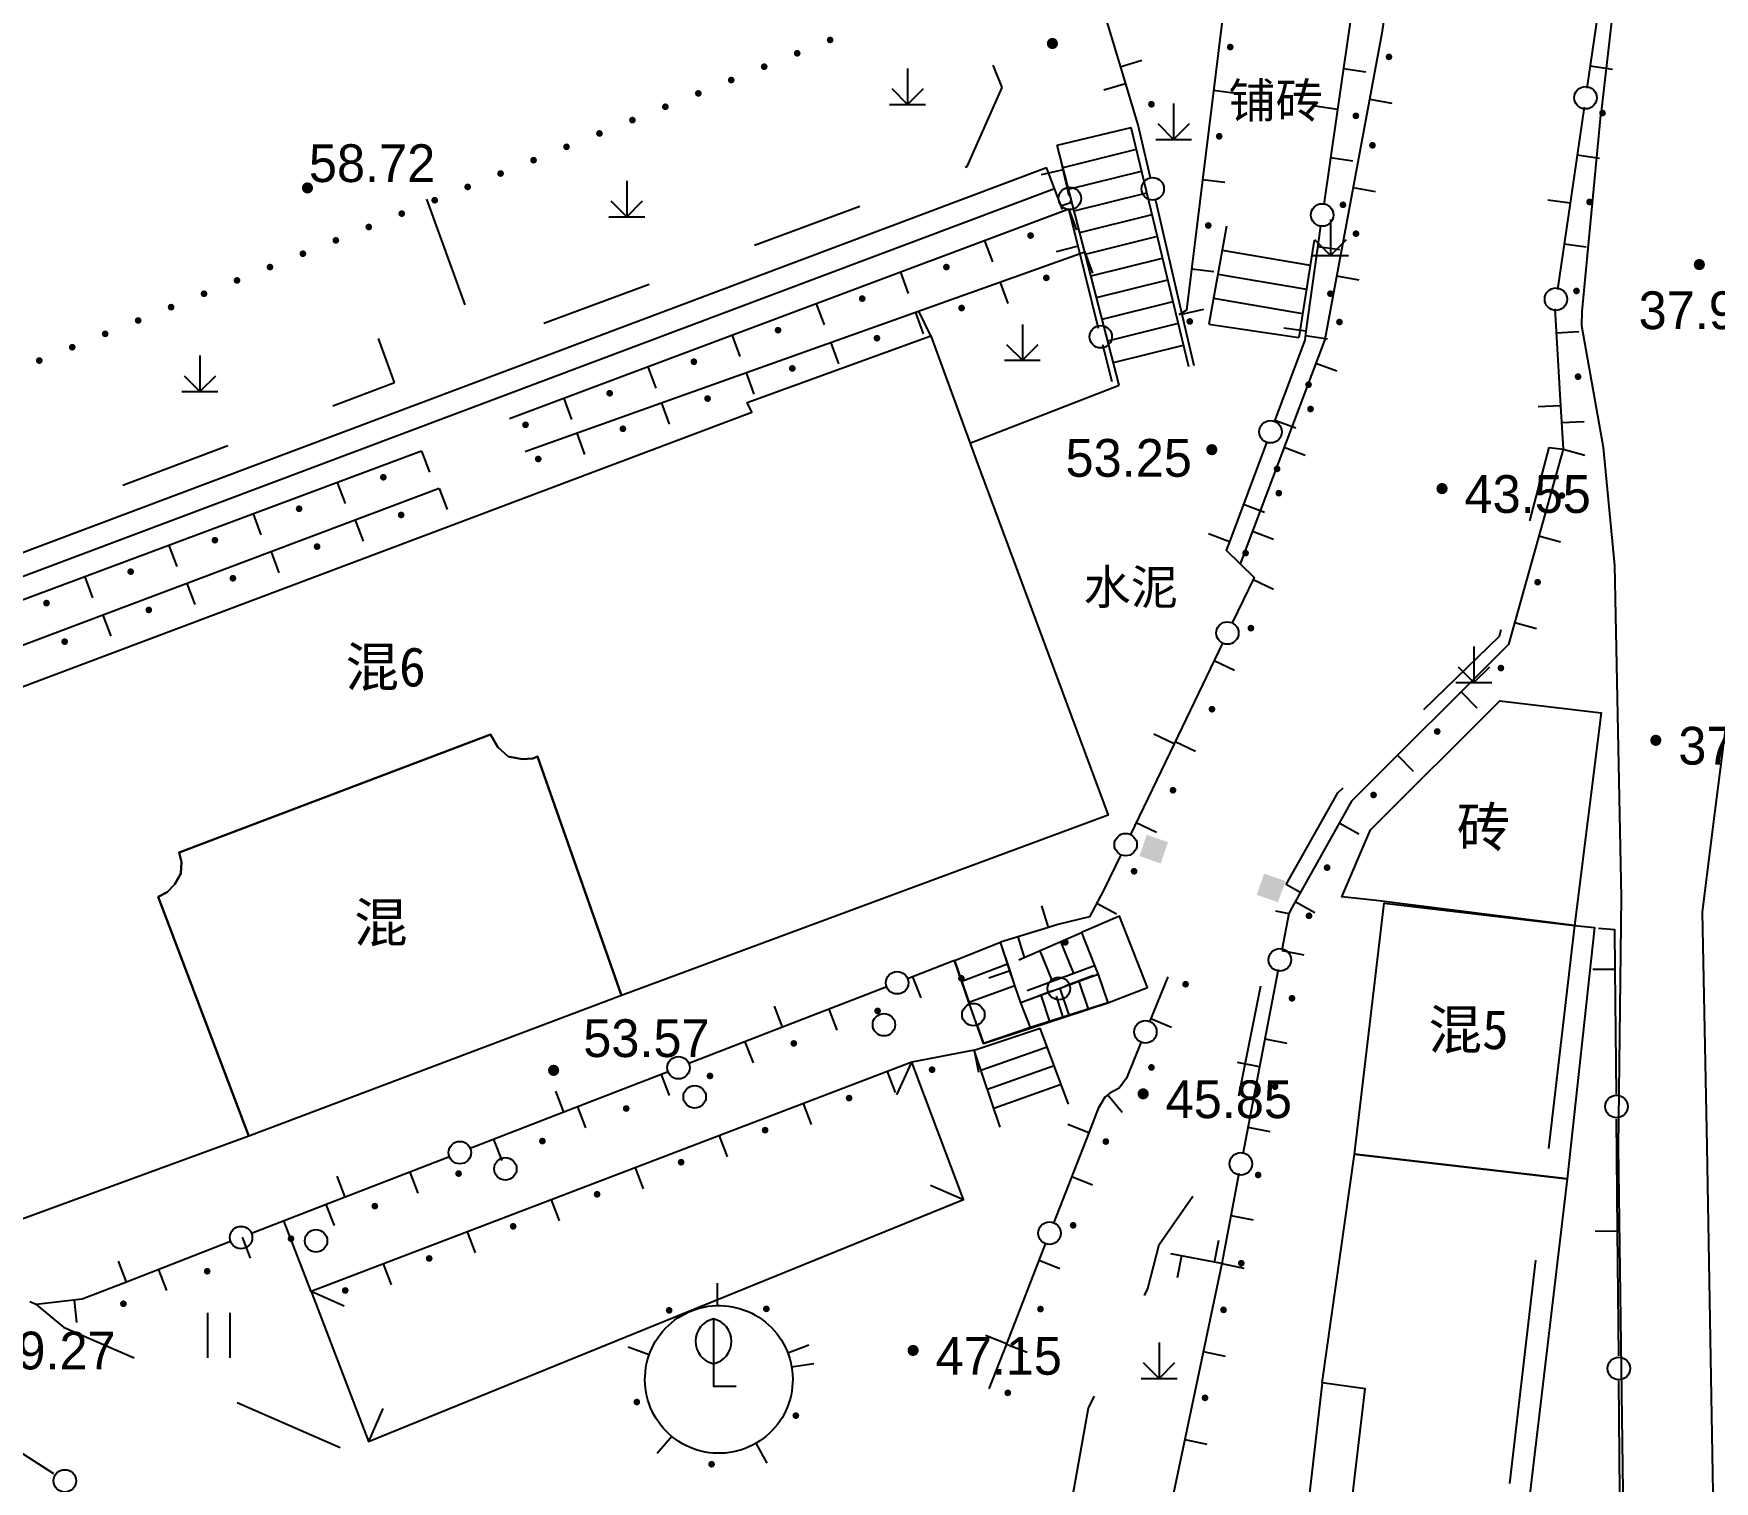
# Model space of a CAD drawing. Header units: metres. Extents: x 36500 to 80772748, y -35000 to 5806266.
# Drawn here: x 40382584.2 to 40382659, y 2902237.5 to 2902301.9 of the extents above; entities that cross this region are included whole.
import ezdxf
from ezdxf.enums import TextEntityAlignment as Align

# ---------------------------------------------------------------- set-up
doc = ezdxf.new("R2010")
doc.units = ezdxf.units.M
doc.header["$LTSCALE"] = 10
for name, pattern in [('2', [0]), ('229', [1.5, 1, -0.5]), ('399400', [0]), ('563', [1, 0.5, -0.5])]:
    doc.linetypes.add(name, pattern=pattern)
doc.layers.add('dx', color=252, linetype='Continuous')
doc.styles.add('DMZD', font='')
doc.styles.add('JMXD', font='')
doc.styles.add('JTXD', font='')
doc.styles.get('DMZD').set_extended_font_data('方正中等线简体')
doc.styles.get('JMXD').set_extended_font_data('SimSun')
doc.styles.get('JTXD').set_extended_font_data('SimSun')
doc.linetypes.add('120', pattern='A,0,[149,SSAAA.SHX,S=0.1,R=0,X=0,Y=0],-0.8', length=0.8)

# ---------------------------------------------------------------- blocks, each defined once
blk = doc.blocks.new('9372010')
at = {"color": 0, "linetype": 'Continuous', "flags": 128}
blk.add_lwpolyline([(0, 3), (0, 0), (1, 0)], dxfattribs=at)
at = {"color": 0, "linetype": 'Continuous'}
for centre, start, end in [((0.225, 2), 102.68038, 257.31962), ((-0.225, 2), 282.68038, 437.31962)]:
    blk.add_arc(centre, 1.025, start, end, dxfattribs=at)
blk = doc.blocks.new('954200')
at = {"color": 0, "linetype": 'Continuous', "lineweight": -3, "flags": 128}
for points in [[(0, 1.6), (0, 0), (0.707, 0.707)], [(-0.8, 0), (0.8, 0)], [(-0.707, 0.707), (0, 0)]]:
    blk.add_lwpolyline(points, dxfattribs=at)
blk = doc.blocks.new('941100')
at = {"color": 0, "linetype": 'Continuous', "lineweight": -3, "flags": 128}
for points in [[(-0.5, 2), (-0.5, 0)], [(0.5, 2), (0.5, 0)]]:
    blk.add_lwpolyline(points, dxfattribs=at)
blk = doc.blocks.new('6452110')
at = {"linetype": '2'}
h = blk.add_hatch(color=0, dxfattribs=at)
edge = h.paths.add_edge_path(flags=0)
edge.add_arc((0, 0.85), 0.15, 0, 360)
blk = doc.blocks.new('6452120')
at = {"color": 0, "linetype": 'Continuous', "flags": 128}
blk.add_lwpolyline([(0, 0), (0, 1)], dxfattribs=at)
blk = doc.blocks.new('2362010')
at = {"linetype": '2'}
blk.add_hatch(color=0, dxfattribs=at).paths.add_polyline_path([(0, 0.5), (0, -0.5), (-1, -0.5), (-1, 0.5)])
blk = doc.blocks.new('3450010')
at = {"color": 0, "linetype": 'Continuous', "flags": 128}
blk.add_lwpolyline([(0, 0), (0, 2)], dxfattribs=at)
blk = doc.blocks.new('gc200')
at = {"linetype": '2'}
h = blk.add_hatch(color=0, dxfattribs=at)
edge = h.paths.add_edge_path(flags=0)
edge.add_arc((0, 0), 0.25, 0, 360)

msp = doc.modelspace()

# ---------------------------------------------------------------- hatches: boundary and pattern name
at = {"layer": 'dx', "linetype": '399400'}
h = msp.add_hatch(color=252, dxfattribs=at)
edge = h.paths.add_edge_path(flags=0)
edge.add_arc((40382619.653, 2902301.615), 0.15, 0, 360)
at = {"layer": 'dx', "linetype": '2'}
h = msp.add_hatch(color=252, dxfattribs=at)
edge = h.paths.add_edge_path(flags=0)
edge.add_arc((40382637.457, 2902301.3), 0.15, 0, 360)
at = {"layer": 'dx', "linetype": '399400'}
h = msp.add_hatch(color=252, dxfattribs=at)
edge = h.paths.add_edge_path(flags=0)
edge.add_arc((40382618.187, 2902301.021), 0.15, 0, 360)
at = {"layer": 'dx', "linetype": '2'}
h = msp.add_hatch(color=252, dxfattribs=at)
edge = h.paths.add_edge_path(flags=0)
edge.add_arc((40382644.519, 2902300.861), 0.15, 0, 360)
at = {"layer": 'dx', "linetype": '399400'}
h = msp.add_hatch(color=252, dxfattribs=at)
edge = h.paths.add_edge_path(flags=0)
edge.add_arc((40382615.254, 2902299.832), 0.15, 0, 360)
h = msp.add_hatch(color=252, dxfattribs=at)
edge = h.paths.add_edge_path(flags=0)
edge.add_arc((40382616.72, 2902300.426), 0.15, 0, 360)
h = msp.add_hatch(color=252, dxfattribs=at)
edge = h.paths.add_edge_path(flags=0)
edge.add_arc((40382613.788, 2902299.238), 0.15, 0, 360)
h = msp.add_hatch(color=252, dxfattribs=at)
edge = h.paths.add_edge_path(flags=0)
edge.add_arc((40382612.322, 2902298.643), 0.15, 0, 360)
h = msp.add_hatch(color=252, dxfattribs=at)
edge = h.paths.add_edge_path(flags=0)
edge.add_arc((40382610.855, 2902298.049), 0.15, 0, 360)
h = msp.add_hatch(color=252, dxfattribs=at)
edge = h.paths.add_edge_path(flags=0)
edge.add_arc((40382607.923, 2902296.86), 0.15, 0, 360)
h = msp.add_hatch(color=252, dxfattribs=at)
edge = h.paths.add_edge_path(flags=0)
edge.add_arc((40382609.389, 2902297.455), 0.15, 0, 360)
at = {"layer": 'dx', "linetype": '2'}
h = msp.add_hatch(color=252, dxfattribs=at)
edge = h.paths.add_edge_path(flags=0)
edge.add_arc((40382636.966, 2902297.33), 0.15, 0, 360)
h = msp.add_hatch(color=252, dxfattribs=at)
edge = h.paths.add_edge_path(flags=0)
edge.add_arc((40382643.785, 2902296.929), 0.15, 0, 360)
at = {"layer": 'dx', "linetype": '399400'}
h = msp.add_hatch(color=252, dxfattribs=at)
edge = h.paths.add_edge_path(flags=0)
edge.add_arc((40382606.457, 2902296.266), 0.15, 0, 360)
h = msp.add_hatch(color=252, dxfattribs=at)
edge = h.paths.add_edge_path(flags=0)
edge.add_arc((40382604.99, 2902295.672), 0.15, 0, 360)
h = msp.add_hatch(color=252, dxfattribs=at)
edge = h.paths.add_edge_path(flags=0)
edge.add_arc((40382603.524, 2902295.077), 0.15, 0, 360)
h = msp.add_hatch(color=252, dxfattribs=at)
edge = h.paths.add_edge_path(flags=0)
edge.add_arc((40382600.592, 2902293.889), 0.15, 0, 360)
h = msp.add_hatch(color=252, dxfattribs=at)
edge = h.paths.add_edge_path(flags=0)
edge.add_arc((40382602.058, 2902294.483), 0.15, 0, 360)
h = msp.add_hatch(color=252, dxfattribs=at)
edge = h.paths.add_edge_path(flags=0)
edge.add_arc((40382599.125, 2902293.294), 0.15, 0, 360)
at = {"layer": 'dx', "linetype": '2'}
h = msp.add_hatch(color=252, dxfattribs=at)
edge = h.paths.add_edge_path(flags=0)
edge.add_arc((40382636.479, 2902293.36), 0.15, 0, 360)
at = {"layer": 'dx', "linetype": '399400'}
h = msp.add_hatch(color=252, dxfattribs=at)
edge = h.paths.add_edge_path(flags=0)
edge.add_arc((40382597.659, 2902292.7), 0.15, 0, 360)
at = {"layer": 'dx', "linetype": '2'}
h = msp.add_hatch(color=252, dxfattribs=at)
edge = h.paths.add_edge_path(flags=0)
edge.add_arc((40382628.573, 2902292.914), 0.15, 0, 360)
h = msp.add_hatch(color=252, dxfattribs=at)
edge = h.paths.add_edge_path(flags=0)
edge.add_arc((40382643.051, 2902292.997), 0.15, 0, 360)
at = {"layer": 'dx', "linetype": '399400'}
h = msp.add_hatch(color=252, dxfattribs=at)
edge = h.paths.add_edge_path(flags=0)
edge.add_arc((40382596.193, 2902292.106), 0.15, 0, 360)
h = msp.add_hatch(color=252, dxfattribs=at)
edge = h.paths.add_edge_path(flags=0)
edge.add_arc((40382593.26, 2902290.917), 0.15, 0, 360)
h = msp.add_hatch(color=252, dxfattribs=at)
edge = h.paths.add_edge_path(flags=0)
edge.add_arc((40382594.727, 2902291.511), 0.15, 0, 360)
at = {"layer": 'dx', "linetype": '2'}
h = msp.add_hatch(color=252, dxfattribs=at)
edge = h.paths.add_edge_path(flags=0)
edge.add_arc((40382624.827, 2902291.51), 0.15, 0, 360)
h = msp.add_hatch(color=252, dxfattribs=at)
edge = h.paths.add_edge_path(flags=0)
edge.add_arc((40382629.272, 2902291.032), 0.15, 0, 360)
at = {"layer": 'dx', "linetype": '399400'}
h = msp.add_hatch(color=252, dxfattribs=at)
edge = h.paths.add_edge_path(flags=0)
edge.add_arc((40382591.794, 2902290.323), 0.15, 0, 360)
at = {"layer": 'dx', "linetype": '2'}
h = msp.add_hatch(color=252, dxfattribs=at)
edge = h.paths.add_edge_path(flags=0)
edge.add_arc((40382621.081, 2902290.107), 0.15, 0, 360)
at = {"layer": 'dx', "linetype": '399400'}
h = msp.add_hatch(color=252, dxfattribs=at)
edge = h.paths.add_edge_path(flags=0)
edge.add_arc((40382590.328, 2902289.728), 0.15, 0, 360)
at = {"layer": 'dx', "linetype": '2'}
h = msp.add_hatch(color=252, dxfattribs=at)
edge = h.paths.add_edge_path(flags=0)
edge.add_arc((40382625.504, 2902289.689), 0.15, 0, 360)
at = {"layer": 'dx', "linetype": '399400'}
h = msp.add_hatch(color=252, dxfattribs=at)
edge = h.paths.add_edge_path(flags=0)
edge.add_arc((40382588.862, 2902289.134), 0.15, 0, 360)
at = {"layer": 'dx', "linetype": '2'}
h = msp.add_hatch(color=252, dxfattribs=at)
edge = h.paths.add_edge_path(flags=0)
edge.add_arc((40382617.336, 2902288.703), 0.15, 0, 360)
h = msp.add_hatch(color=252, dxfattribs=at)
edge = h.paths.add_edge_path(flags=0)
edge.add_arc((40382635.657, 2902289.093), 0.15, 0, 360)
h = msp.add_hatch(color=252, dxfattribs=at)
edge = h.paths.add_edge_path(flags=0)
edge.add_arc((40382642.317, 2902289.065), 0.15, 0, 360)
at = {"layer": 'dx', "linetype": '399400'}
h = msp.add_hatch(color=252, dxfattribs=at)
edge = h.paths.add_edge_path(flags=0)
edge.add_arc((40382585.929, 2902287.945), 0.15, 0, 360)
h = msp.add_hatch(color=252, dxfattribs=at)
edge = h.paths.add_edge_path(flags=0)
edge.add_arc((40382587.395, 2902288.54), 0.15, 0, 360)
at = {"layer": 'dx', "linetype": '2'}
h = msp.add_hatch(color=252, dxfattribs=at)
edge = h.paths.add_edge_path(flags=0)
edge.add_arc((40382621.737, 2902288.346), 0.15, 0, 360)
at = {"layer": 'dx', "linetype": '399400'}
h = msp.add_hatch(color=252, dxfattribs=at)
edge = h.paths.add_edge_path(flags=0)
edge.add_arc((40382584.463, 2902287.351), 0.15, 0, 360)
at = {"layer": 'dx', "linetype": '2'}
h = msp.add_hatch(color=252, dxfattribs=at)
edge = h.paths.add_edge_path(flags=0)
edge.add_arc((40382613.59, 2902287.3), 0.15, 0, 360)
h = msp.add_hatch(color=252, dxfattribs=at)
edge = h.paths.add_edge_path(flags=0)
edge.add_arc((40382617.969, 2902287.003), 0.15, 0, 360)
h = msp.add_hatch(color=252, dxfattribs=at)
edge = h.paths.add_edge_path(flags=0)
edge.add_arc((40382609.844, 2902285.896), 0.15, 0, 360)
h = msp.add_hatch(color=252, dxfattribs=at)
edge = h.paths.add_edge_path(flags=0)
edge.add_arc((40382614.201, 2902285.659), 0.15, 0, 360)
h = msp.add_hatch(color=252, dxfattribs=at)
edge = h.paths.add_edge_path(flags=0)
edge.add_arc((40382641.03, 2902285.196), 0.15, 0, 360)
h = msp.add_hatch(color=252, dxfattribs=at)
edge = h.paths.add_edge_path(flags=0)
edge.add_arc((40382606.099, 2902284.493), 0.15, 0, 360)
h = msp.add_hatch(color=252, dxfattribs=at)
edge = h.paths.add_edge_path(flags=0)
edge.add_arc((40382610.433, 2902284.316), 0.15, 0, 360)
h = msp.add_hatch(color=252, dxfattribs=at)
edge = h.paths.add_edge_path(flags=0)
edge.add_arc((40382606.665, 2902282.973), 0.15, 0, 360)
h = msp.add_hatch(color=252, dxfattribs=at)
edge = h.paths.add_edge_path(flags=0)
edge.add_arc((40382599.772, 2902282.159), 0.15, 0, 360)
h = msp.add_hatch(color=252, dxfattribs=at)
edge = h.paths.add_edge_path(flags=0)
edge.add_arc((40382639.618, 2902281.453), 0.15, 0, 360)
h = msp.add_hatch(color=252, dxfattribs=at)
edge = h.paths.add_edge_path(flags=0)
edge.add_arc((40382652.213, 2902281.345), 0.15, 0, 360)
h = msp.add_hatch(color=252, dxfattribs=at)
edge = h.paths.add_edge_path(flags=0)
edge.add_arc((40382596.024, 2902280.76), 0.15, 0, 360)
h = msp.add_hatch(color=252, dxfattribs=at)
edge = h.paths.add_edge_path(flags=0)
edge.add_arc((40382600.566, 2902280.484), 0.15, 0, 360)
h = msp.add_hatch(color=252, dxfattribs=at)
edge = h.paths.add_edge_path(flags=0)
edge.add_arc((40382592.277, 2902279.36), 0.15, 0, 360)
h = msp.add_hatch(color=252, dxfattribs=at)
edge = h.paths.add_edge_path(flags=0)
edge.add_arc((40382596.823, 2902279.075), 0.15, 0, 360)
h = msp.add_hatch(color=252, dxfattribs=at)
edge = h.paths.add_edge_path(flags=0)
edge.add_arc((40382588.53, 2902277.961), 0.15, 0, 360)
h = msp.add_hatch(color=252, dxfattribs=at)
edge = h.paths.add_edge_path(flags=0)
edge.add_arc((40382593.079, 2902277.666), 0.15, 0, 360)
h = msp.add_hatch(color=252, dxfattribs=at)
edge = h.paths.add_edge_path(flags=0)
edge.add_arc((40382651.135, 2902277.492), 0.15, 0, 360)
h = msp.add_hatch(color=252, dxfattribs=at)
edge = h.paths.add_edge_path(flags=0)
edge.add_arc((40382584.783, 2902276.561), 0.15, 0, 360)
h = msp.add_hatch(color=252, dxfattribs=at)
edge = h.paths.add_edge_path(flags=0)
edge.add_arc((40382589.336, 2902276.256), 0.15, 0, 360)
h = msp.add_hatch(color=252, dxfattribs=at)
edge = h.paths.add_edge_path(flags=0)
edge.add_arc((40382585.592, 2902274.847), 0.15, 0, 360)
h = msp.add_hatch(color=252, dxfattribs=at)
edge = h.paths.add_edge_path(flags=0)
edge.add_arc((40382649.5, 2902273.672), 0.15, 0, 360)
h = msp.add_hatch(color=252, dxfattribs=at)
edge = h.paths.add_edge_path(flags=0)
edge.add_arc((40382646.667, 2902270.849), 0.15, 0, 360)
h = msp.add_hatch(color=252, dxfattribs=at)
edge = h.paths.add_edge_path(flags=0)
edge.add_arc((40382643.833, 2902268.026), 0.15, 0, 360)
h = msp.add_hatch(color=252, dxfattribs=at)
edge = h.paths.add_edge_path(flags=0)
edge.add_arc((40382641.766, 2902264.794), 0.15, 0, 360)
h = msp.add_hatch(color=252, dxfattribs=at)
edge = h.paths.add_edge_path(flags=0)
edge.add_arc((40382624.19, 2902255.805), 0.15, 0, 360)
h = msp.add_hatch(color=252, dxfattribs=at)
edge = h.paths.add_edge_path(flags=0)
edge.add_arc((40382620.497, 2902254.541), 0.15, 0, 360)
h = msp.add_hatch(color=252, dxfattribs=at)
edge = h.paths.add_edge_path(flags=0)
edge.add_arc((40382616.76, 2902253.114), 0.15, 0, 360)
h = msp.add_hatch(color=252, dxfattribs=at)
edge = h.paths.add_edge_path(flags=0)
edge.add_arc((40382613.023, 2902251.688), 0.15, 0, 360)
h = msp.add_hatch(color=252, dxfattribs=at)
edge = h.paths.add_edge_path(flags=0)
edge.add_arc((40382609.286, 2902250.261), 0.15, 0, 360)
h = msp.add_hatch(color=252, dxfattribs=at)
edge = h.paths.add_edge_path(flags=0)
edge.add_arc((40382605.549, 2902248.835), 0.15, 0, 360)
h = msp.add_hatch(color=252, dxfattribs=at)
edge = h.paths.add_edge_path(flags=0)
edge.add_arc((40382601.812, 2902247.408), 0.15, 0, 360)
h = msp.add_hatch(color=252, dxfattribs=at)
edge = h.paths.add_edge_path(flags=0)
edge.add_arc((40382598.075, 2902245.982), 0.15, 0, 360)
h = msp.add_hatch(color=252, dxfattribs=at)
edge = h.paths.add_edge_path(flags=0)
edge.add_arc((40382612.49, 2902245.099), 0.15, 0, 360)
h = msp.add_hatch(color=252, dxfattribs=at)
edge = h.paths.add_edge_path(flags=0)
edge.add_arc((40382616.816, 2902245.165), 0.15, 0, 360)
h = msp.add_hatch(color=252, dxfattribs=at)
edge = h.paths.add_edge_path(flags=0)
edge.add_arc((40382637.157, 2902245.12), 0.15, 0, 360)
h = msp.add_hatch(color=252, dxfattribs=at)
edge = h.paths.add_edge_path(flags=0)
edge.add_arc((40382611.051, 2902241.019), 0.15, 0, 360)
h = msp.add_hatch(color=252, dxfattribs=at)
edge = h.paths.add_edge_path(flags=0)
edge.add_arc((40382636.335, 2902241.206), 0.15, 0, 360)
h = msp.add_hatch(color=252, dxfattribs=at)
edge = h.paths.add_edge_path(flags=0)
edge.add_arc((40382618.127, 2902240.415), 0.15, 0, 360)
h = msp.add_hatch(color=252, dxfattribs=at)
edge = h.paths.add_edge_path(flags=0)
edge.add_arc((40382614.378, 2902238.253), 0.15, 0, 360)

# ---------------------------------------------------------------- linework, layer by layer
at = {"layer": 'dx', "color": 252, "linetype": 'Continuous', "lineweight": -3, "flags": 128}
for points in [[(40382659.302, 2902228.426), (40382658.987, 2902234.436), (40382658.675, 2902252.395), (40382658.464, 2902262.807), (40382658.951, 2902266.628), (40382660.896, 2902281.905), (40382662.911, 2902297.732), (40382666.397, 2902309.277), (40382667.67, 2902312.858), (40382668.513, 2902314.413), (40382669.359, 2902315.348), (40382670.461, 2902316.36), (40382685.478, 2902327.917), (40382694.482, 2902335.34)], [(40382659.266, 2902326.188), (40382657.989, 2902322.245), (40382657.245, 2902319.786), (40382656.531, 2902315.736), (40382655.786, 2902311.955), (40382655.366, 2902310.046), (40382654.929, 2902306.822), (40382653.958, 2902298.421)], [(40382644.925, 2902306.884), (40382644.207, 2902301.913), (40382641.664, 2902288.292), (40382637.897, 2902278.307)], [(40382636.045, 2902306.059), (40382637.515, 2902305.841), (40382636.221, 2902295.378), (40382635.516, 2902289.595), (40382635.172, 2902289.38)], [(40382631.529, 2902303.855), (40382632.79, 2902299.664)], [(40382642.911, 2902303.224), (40382642.229, 2902298.526)], [(40382653.889, 2902303.316), (40382653.326, 2902299.473)], [(40382632.79, 2902299.664), (40382631.833, 2902299.376)], [(40382632.79, 2902299.664), (40382633.358, 2902297.778)], [(40382636.716, 2902299.376), (40382637.708, 2902299.253)], [(40382642.229, 2902298.526), (40382641.239, 2902298.669)], [(40382642.229, 2902298.526), (40382641.615, 2902294.297)], [(40382643.66, 2902298.986), (40382644.643, 2902298.803)], [(40382653.201, 2902298.619), (40382652.575, 2902294.349)], [(40382629.759, 2902296.937), (40382633.047, 2902297.719)], [(40382635.616, 2902287.077), (40382633.047, 2902297.719)], [(40382633.358, 2902297.778), (40382633.888, 2902295.498)], [(40382655.056, 2902228.297), (40382654.739, 2902252.374), (40382654.863, 2902263.476), (40382654.575, 2902278.23), (40382654.063, 2902283.491), (40382653.098, 2902288.891), (40382653.117, 2902289.54), (40382653.958, 2902298.421)], [(40382632.515, 2902286.257), (40382629.759, 2902296.937)], [(40382630.021, 2902295.841), (40382629.899, 2902296.362)], [(40382630.017, 2902295.936), (40382633.28, 2902296.751)], [(40382575.613, 2902275.777), (40382629.286, 2902295.939)], [(40382630.021, 2902295.841), (40382629.047, 2902295.613)], [(40382630.292, 2902294.683), (40382630.021, 2902295.841)], [(40382630.266, 2902294.973), (40382633.514, 2902295.784)], [(40382575.965, 2902274.841), (40382629.638, 2902295.002)], [(40382630.515, 2902294.009), (40382633.748, 2902294.816)], [(40382636.225, 2902295.406), (40382637.217, 2902295.284)], [(40382642.926, 2902295.054), (40382643.909, 2902294.871)], [(40382630.27, 2902294.084), (40382605.386, 2902284.759)], [(40382629.925, 2902294.236), (40382630.363, 2902294.379), (40382630.346, 2902294.451)], [(40382630.683, 2902292.438), (40382630.27, 2902294.084)], [(40382630.27, 2902294.084), (40382630.621, 2902293.148)], [(40382634.124, 2902294.485), (40382635.302, 2902289.419)], [(40382652.575, 2902294.349), (40382651.586, 2902294.494)], [(40382652.575, 2902294.349), (40382652.012, 2902290.507)], [(40382630.763, 2902293.045), (40382633.981, 2902293.849)], [(40382637.29, 2902293.331), (40382636.508, 2902288.973)], [(40382641.479, 2902293.357), (40382641.397, 2902292.796), (40382640.827, 2902288.654)], [(40382626.524, 2902292.68), (40382626.875, 2902291.744)], [(40382631.012, 2902292.082), (40382634.215, 2902292.881)], [(40382641.196, 2902292.705), (40382640.504, 2902288.377)], [(40382630.988, 2902292.175), (40382606.162, 2902283.324), (40382606.085, 2902283.292)], [(40382630.683, 2902292.438), (40382629.713, 2902292.194)], [(40382631.601, 2902288.779), (40382630.683, 2902292.438)], [(40382630.988, 2902292.175), (40382631.324, 2902291.233)], [(40382631.261, 2902291.118), (40382634.448, 2902291.914)], [(40382637.098, 2902292.262), (40382641.019, 2902291.596)], [(40382622.779, 2902291.277), (40382623.13, 2902290.34)], [(40382631.509, 2902290.154), (40382634.682, 2902290.947)], [(40382635.741, 2902291.436), (40382636.733, 2902291.315)], [(40382636.906, 2902291.192), (40382640.847, 2902290.523)], [(40382642.192, 2902291.122), (40382643.175, 2902290.939)], [(40382627.22, 2902290.831), (40382627.556, 2902289.889)], [(40382619.033, 2902289.873), (40382619.384, 2902288.937)], [(40382623.452, 2902289.488), (40382623.788, 2902288.546)], [(40382631.758, 2902289.191), (40382634.915, 2902289.979)], [(40382635.302, 2902289.419), (40382636.276, 2902289.645)], [(40382636.714, 2902290.123), (40382640.676, 2902289.45)], [(40382651.905, 2902289.652), (40382652.157, 2902285.344)], [(40382632.007, 2902288.227), (40382635.149, 2902289.012)], [(40382635.302, 2902289.419), (40382635.832, 2902287.139)], [(40382636.508, 2902288.973), (40382640.504, 2902288.377)], [(40382640.827, 2902288.654), (40382639.837, 2902288.79)], [(40382581.714, 2902272.097), (40382602.943, 2902280.077), (40382606.907, 2902281.567), (40382616.17, 2902285.049), (40382615.967, 2902285.479), (40382624.138, 2902288.453), (40382626.162, 2902282.892), (40382632.026, 2902267.13), (40382610.371, 2902259.102), (40382606.63, 2902269.743), (40382606.42, 2902269.655), (40382605.946, 2902269.617), (40382605.326, 2902269.743), (40382604.868, 2902270.158), (40382604.536, 2902270.717), (40382590.68, 2902265.469), (40382590.792, 2902265.03), (40382590.763, 2902264.526), (40382590.499, 2902264.052), (40382590.156, 2902263.699), (40382589.746, 2902263.493), (40382593.794, 2902252.854), (40382581.367, 2902248.312)], [(40382615.287, 2902288.47), (40382615.638, 2902287.533)], [(40382619.685, 2902288.145), (40382620.021, 2902287.203)], [(40382632.197, 2902286.401), (40382631.784, 2902288.047)], [(40382632.255, 2902287.263), (40382635.382, 2902288.044)], [(40382640.827, 2902288.654), (40382640.773, 2902288.257), (40382639.417, 2902284.63)], [(40382641.268, 2902287.243), (40382642.204, 2902286.89)], [(40382601.47, 2902283.328), (40382571.14, 2902272), (40382563.199, 2902287.06)], [(40382611.542, 2902287.066), (40382611.893, 2902286.13)], [(40382615.917, 2902286.802), (40382616.253, 2902285.86)], [(40382607.796, 2902285.663), (40382608.147, 2902284.726)], [(40382612.149, 2902285.459), (40382612.485, 2902284.517)], [(40382652.157, 2902285.344), (40382651.158, 2902285.286)], [(40382652.157, 2902285.344), (40382652.27, 2902283.405)], [(40382608.381, 2902284.116), (40382608.717, 2902283.174)], [(40382639.084, 2902283.74), (40382637.421, 2902279.293)], [(40382639.857, 2902283.501), (40382640.792, 2902283.148)], [(40382601.47, 2902283.328), (40382601.82, 2902282.391)], [(40382652.27, 2902283.405), (40382649.839, 2902274.715), (40382642.853, 2902267.755), (40382640.208, 2902263.038)], [(40382652.27, 2902283.405), (40382653.233, 2902283.136)], [(40382602.262, 2902281.657), (40382571.616, 2902270.119), (40382574.051, 2902263.975)], [(40382597.723, 2902281.928), (40382598.073, 2902280.991)], [(40382602.262, 2902281.657), (40382602.614, 2902280.721)], [(40382593.976, 2902280.529), (40382594.326, 2902279.592)], [(40382598.518, 2902280.248), (40382598.871, 2902279.312)], [(40382638.445, 2902279.758), (40382639.38, 2902279.405)], [(40382590.229, 2902279.129), (40382590.579, 2902278.192)], [(40382637.421, 2902279.293), (40382636.485, 2902279.643)], [(40382637.421, 2902279.293), (40382637.28, 2902278.916), (40382637.897, 2902278.307), (40382638.514, 2902277.697), (40382637.544, 2902275.68)], [(40382651.192, 2902279.553), (40382652.155, 2902279.284)], [(40382594.775, 2902278.838), (40382595.127, 2902277.902)], [(40382586.482, 2902277.729), (40382586.831, 2902276.793)], [(40382591.031, 2902277.429), (40382591.384, 2902276.493)], [(40382587.288, 2902276.019), (40382587.64, 2902275.084)], [(40382650.115, 2902275.701), (40382651.078, 2902275.432)], [(40382637.113, 2902274.783), (40382634.958, 2902270.299)], [(40382647.731, 2902272.615), (40382648.436, 2902271.906)], [(40382634.958, 2902270.299), (40382633.019, 2902266.264)], [(40382634.958, 2902270.299), (40382634.057, 2902270.733)], [(40382644.897, 2902269.792), (40382645.603, 2902269.083)], [(40382642.308, 2902266.783), (40382643.18, 2902266.294)], [(40382632.588, 2902265.368), (40382631.822, 2902263.774), (40382631.193, 2902262.605), (40382629.782, 2902262.263), (40382629.373, 2902262.137)], [(40382640.575, 2902263.693), (40382639.939, 2902264.049)], [(40382640.351, 2902263.294), (40382641.224, 2902262.805)], [(40382629.373, 2902262.137), (40382629.077, 2902263.092)], [(40382639.471, 2902262.866), (40382640.06, 2902262.749)], [(40382640.208, 2902263.038), (40382640.06, 2902262.749), (40382639.749, 2902261.124)], [(40382629.373, 2902262.137), (40382627.235, 2902261.474)], [(40382628.056, 2902260.698), (40382630.842, 2902261.904)], [(40382630.842, 2902261.904), (40382631.423, 2902260.434)], [(40382654.59, 2902260.265), (40382654.575, 2902262.025), (40382653.841, 2902262.091)], [(40382625.186, 2902260.661), (40382627.235, 2902261.474)], [(40382627.661, 2902260.196), (40382627.235, 2902261.474)], [(40382631.578, 2902260.041), (40382628.142, 2902258.785), (40382627.875, 2902259.555), (40382627.62, 2902260.29), (40382627.606, 2902260.331), (40382627.235, 2902261.474)], [(40382628.983, 2902261.099), (40382629.527, 2902259.737)], [(40382629.91, 2902261.501), (40382630.475, 2902260.086)], [(40382625.186, 2902260.661), (40382623.101, 2902259.852)], [(40382625.186, 2902260.661), (40382625.872, 2902258.692)], [(40382632.012, 2902258.774), (40382628.575, 2902257.681), (40382626.471, 2902256.972), (40382625.828, 2902258.815), (40382625.186, 2902260.661)], [(40382625.507, 2902259.738), (40382627.547, 2902260.511)], [(40382628.423, 2902259.332), (40382631.423, 2902260.434)], [(40382625.828, 2902258.815), (40382627.875, 2902259.555)], [(40382627.661, 2902260.196), (40382626.713, 2902259.879)], [(40382629.551, 2902259.31), (40382628.142, 2902258.785), (40382627.875, 2902259.555), (40382627.661, 2902260.196)], [(40382631.374, 2902259.989), (40382630.112, 2902259.519)], [(40382631.152, 2902258.501), (40382630.731, 2902259.731)], [(40382634.682, 2902259.93), (40382633.863, 2902257.933)], [(40382639.583, 2902260.259), (40382638.756, 2902255.938)], [(40382654.59, 2902260.265), (40382653.59, 2902260.257)], [(40382654.639, 2902254.718), (40382654.59, 2902260.265)], [(40382622.174, 2902259.492), (40382617.539, 2902257.692)], [(40382629.434, 2902257.955), (40382629.038, 2902259.113)], [(40382630.029, 2902258.129), (40382629.72, 2902259.08)], [(40382630.293, 2902258.228), (40382629.885, 2902259.422)], [(40382617.539, 2902257.692), (40382617.177, 2902258.624)], [(40382626.177, 2902257.816), (40382626.471, 2902256.972), (40382630.029, 2902258.129)], [(40382628.575, 2902257.681), (40382628.142, 2902258.785)], [(40382630.029, 2902258.129), (40382632.012, 2902258.774)], [(40382617.539, 2902257.692), (40382613.368, 2902256.073)], [(40382626.059, 2902256.674), (40382628.996, 2902257.658)], [(40382630.261, 2902254.266), (40382628.996, 2902257.658)], [(40382626.059, 2902256.674), (40382623.282, 2902256.139), (40382596.564, 2902245.94)], [(40382627.221, 2902253.255), (40382626.059, 2902256.674)], [(40382626.059, 2902256.674), (40382626.248, 2902255.693)], [(40382626.364, 2902255.778), (40382629.306, 2902256.826)], [(40382633.499, 2902257.046), (40382632.836, 2902255.43), (40382632.51, 2902254.98), (40382632.098, 2902254.761), (40382631.88, 2902254.579), (40382631.58, 2902254.073), (40382631.16, 2902252.997)], [(40382622.626, 2902254.68), (40382623.282, 2902256.139)], [(40382626.649, 2902254.937), (40382629.616, 2902255.994)], [(40382638.756, 2902255.938), (40382637.774, 2902256.126)], [(40382638.756, 2902255.938), (40382638.011, 2902252.049)], [(40382612.441, 2902255.713), (40382607.807, 2902253.913)], [(40382622.187, 2902255.721), (40382622.544, 2902254.787)], [(40382626.935, 2902254.096), (40382629.927, 2902255.162)], [(40382607.807, 2902253.913), (40382607.445, 2902254.846)], [(40382607.807, 2902253.913), (40382603.636, 2902252.294)], [(40382618.45, 2902254.295), (40382618.807, 2902253.36)], [(40382654.693, 2902248.616), (40382654.649, 2902253.609)], [(40382614.713, 2902252.868), (40382615.07, 2902251.934)], [(40382631.16, 2902252.997), (40382629.591, 2902248.976)], [(40382631.16, 2902252.997), (40382630.229, 2902253.36)], [(40382602.709, 2902251.934), (40382598.075, 2902250.135)], [(40382610.976, 2902251.442), (40382611.333, 2902250.507)], [(40382598.075, 2902250.135), (40382597.713, 2902251.067)], [(40382624.124, 2902250.666), (40382625.59, 2902250.025)], [(40382637.846, 2902251.185), (40382637.079, 2902247.18), (40382636.762, 2902247.242)], [(40382598.075, 2902250.135), (40382593.904, 2902248.515)], [(40382607.239, 2902250.015), (40382607.596, 2902249.081)], [(40382603.502, 2902248.589), (40382603.859, 2902247.654)], [(40382654.693, 2902248.616), (40382653.693, 2902248.608)], [(40382654.742, 2902243.069), (40382654.693, 2902248.616)], [(40382592.977, 2902248.155), (40382588.342, 2902246.356)], [(40382629.243, 2902248.082), (40382627.5, 2902243.614)], [(40382636.762, 2902247.242), (40382634.818, 2902247.62)], [(40382636.762, 2902247.242), (40382636.953, 2902248.224)], [(40382588.342, 2902246.356), (40382587.98, 2902247.288)], [(40382599.765, 2902247.162), (40382600.122, 2902246.228)], [(40382637.079, 2902247.18), (40382634.207, 2902233.504)], [(40382637.079, 2902247.18), (40382638.058, 2902246.975)], [(40382588.342, 2902246.356), (40382586.378, 2902245.593), (40382584.33, 2902245.366), (40382584.047, 2902245.483)], [(40382614.646, 2902245.311), (40382614.639, 2902246.311)], [(40382598.024, 2902245.287), (40382596.564, 2902245.94)], [(40382627.5, 2902243.614), (40382626.568, 2902243.977)], [(40382611.6, 2902243.113), (40382610.661, 2902243.457)], [(40382617.764, 2902243.214), (40382618.698, 2902243.571)], [(40382627.5, 2902243.614), (40382626.715, 2902241.603)], [(40382636.257, 2902243.266), (40382637.236, 2902243.06)], [(40382617.939, 2902242.59), (40382618.928, 2902242.734)], [(40382654.796, 2902236.967), (40382654.752, 2902241.96)], [(40382585.11, 2902237.824), (40382580.219, 2902240.964)], [(40382599.748, 2902240.738), (40382599.11, 2902239.271)], [(40382612.606, 2902239.493), (40382611.955, 2902238.734)], [(40382635.435, 2902239.351), (40382636.414, 2902239.146)], [(40382616.351, 2902239.183), (40382616.833, 2902238.307)]]:
    msp.add_lwpolyline(points, dxfattribs=at)
at = {"layer": 'dx', "color": 252, "linetype": '563', "lineweight": -3, "flags": 128}
for points in [[(40382601.687, 2902294.525), (40382604.087, 2902287.964), (40382625.75, 2902295.991), (40382627.303, 2902299.496), (40382625.544, 2902303.975)], [(40382570.923, 2902295.442), (40382564.795, 2902292.898), (40382571.224, 2902280.035), (40382575.073, 2902276.872), (40382600.266, 2902286.375), (40382597.92, 2902292.858)], [(40382639.939, 2902264.049), (40382642.241, 2902268.116), (40382649.431, 2902275.09), (40382651.655, 2902283.491), (40382652.27, 2902283.405)], [(40382630.737, 2902236.545), (40382630.441, 2902236.77), (40382631.154, 2902240.755), (40382631.152, 2902240.756), (40382633.797, 2902246.075), (40382634.301, 2902248.023), (40382637.419, 2902252.541), (40382639.471, 2902262.866)], [(40382584.33, 2902245.366), (40382585.547, 2902244.347), (40382592.547, 2902241.32), (40382600.115, 2902238.014), (40382600.37, 2902238.095), (40382600.631, 2902238.597), (40382600.267, 2902239.741)]]:
    msp.add_lwpolyline(points, dxfattribs=at)
at = {"layer": 'dx', "color": 252, "linetype": '120', "lineweight": -3, "flags": 128}
for points in [[(40382624.138, 2902288.453), (40382623.602, 2902289.542)], [(40382625.874, 2902283.683), (40382632.515, 2902286.257)], [(40382596.564, 2902245.94), (40382595.347, 2902249.076)]]:
    msp.add_lwpolyline(points, dxfattribs=at)
at = {"layer": 'dx', "color": 252, "linetype": 'Continuous', "lineweight": -3, "flags": 128}
for points in [[(40382643.95, 2902263.33), (40382642.429, 2902263.491), (40382643.694, 2902266.477), (40382649.456, 2902272.219), (40382653.967, 2902271.683), (40382652.769, 2902262.226)], [(40382593.794, 2902252.854), (40382589.746, 2902263.493), (40382590.156, 2902263.699), (40382590.499, 2902264.052), (40382590.763, 2902264.526), (40382590.792, 2902265.03), (40382590.68, 2902265.469), (40382604.536, 2902270.717), (40382604.868, 2902270.158), (40382605.326, 2902269.743), (40382605.946, 2902269.617), (40382606.42, 2902269.655), (40382606.63, 2902269.743), (40382610.371, 2902259.102)], [(40382630.842, 2902261.904), (40382631.423, 2902260.434), (40382631.578, 2902260.041), (40382632.012, 2902258.774), (40382633.782, 2902259.459), (40382632.536, 2902262.632)], [(40382652.446, 2902250.946), (40382642.99, 2902252.044), (40382644.301, 2902263.219), (40382652.769, 2902262.226), (40382653.667, 2902262.131)], [(40382623.282, 2902256.139), (40382596.564, 2902245.94), (40382599.11, 2902239.271), (40382625.59, 2902250.025)], [(40382617.939, 2902242.59), (40382617.965, 2902242.41), (40382617.981, 2902242.23), (40382617.987, 2902242.049), (40382617.984, 2902241.868), (40382617.97, 2902241.687), (40382617.946, 2902241.508), (40382617.913, 2902241.33), (40382617.87, 2902241.154), (40382617.817, 2902240.98), (40382617.754, 2902240.81), (40382617.683, 2902240.644), (40382617.602, 2902240.482), (40382617.513, 2902240.324), (40382617.415, 2902240.172), (40382617.309, 2902240.025), (40382617.194, 2902239.884), (40382617.073, 2902239.75), (40382616.944, 2902239.623), (40382616.808, 2902239.503), (40382616.666, 2902239.391), (40382616.518, 2902239.287), (40382616.364, 2902239.191), (40382616.205, 2902239.103), (40382616.042, 2902239.025), (40382615.875, 2902238.956), (40382615.704, 2902238.895), (40382615.53, 2902238.845), (40382615.353, 2902238.804), (40382615.175, 2902238.773), (40382614.995, 2902238.752), (40382614.814, 2902238.741), (40382614.633, 2902238.739), (40382614.452, 2902238.748), (40382614.272, 2902238.767), (40382614.093, 2902238.795), (40382613.916, 2902238.833), (40382613.742, 2902238.882), (40382613.57, 2902238.939), (40382613.401, 2902239.006), (40382613.237, 2902239.082), (40382613.077, 2902239.167), (40382612.922, 2902239.261), (40382612.773, 2902239.363), (40382612.629, 2902239.473), (40382612.491, 2902239.591), (40382612.361, 2902239.717), (40382612.237, 2902239.849), (40382612.121, 2902239.988), (40382612.013, 2902240.133), (40382611.913, 2902240.284), (40382611.821, 2902240.441), (40382611.738, 2902240.602), (40382611.664, 2902240.767), (40382611.599, 2902240.936), (40382611.544, 2902241.109), (40382611.498, 2902241.284), (40382611.462, 2902241.461), (40382611.436, 2902241.641), (40382611.42, 2902241.821), (40382611.414, 2902242.002), (40382611.417, 2902242.183), (40382611.431, 2902242.364), (40382611.455, 2902242.543), (40382611.488, 2902242.721), (40382611.531, 2902242.897), (40382611.584, 2902243.071), (40382611.646, 2902243.241), (40382611.718, 2902243.407), (40382611.799, 2902243.569), (40382611.888, 2902243.727), (40382611.986, 2902243.879), (40382612.092, 2902244.026), (40382612.206, 2902244.167), (40382612.328, 2902244.301), (40382612.457, 2902244.428), (40382612.593, 2902244.548), (40382612.735, 2902244.66), (40382612.883, 2902244.764), (40382613.037, 2902244.86), (40382613.195, 2902244.948), (40382613.359, 2902245.026), (40382613.526, 2902245.095), (40382613.697, 2902245.156), (40382613.871, 2902245.206), (40382614.047, 2902245.247), (40382614.226, 2902245.278), (40382614.406, 2902245.299), (40382614.587, 2902245.31), (40382614.768, 2902245.312), (40382614.949, 2902245.303), (40382615.129, 2902245.284), (40382615.308, 2902245.256), (40382615.485, 2902245.217), (40382615.659, 2902245.169), (40382615.831, 2902245.112), (40382615.999, 2902245.045), (40382616.164, 2902244.969), (40382616.324, 2902244.884), (40382616.479, 2902244.79), (40382616.628, 2902244.688), (40382616.772, 2902244.578), (40382616.909, 2902244.46), (40382617.04, 2902244.334), (40382617.164, 2902244.202), (40382617.28, 2902244.063), (40382617.388, 2902243.918), (40382617.488, 2902243.767), (40382617.58, 2902243.61), (40382617.663, 2902243.449), (40382617.737, 2902243.284), (40382617.802, 2902243.115), (40382617.857, 2902242.942), (40382617.903, 2902242.767)]]:
    msp.add_lwpolyline(points, close=True, dxfattribs=at)
at = {"layer": 'dx', "color": 252, "linetype": '229', "lineweight": -3, "flags": 128}
for points in [[(40382652.769, 2902262.226), (40382649.06, 2902230.28)], [(40382641.549, 2902241.878), (40382640.179, 2902230.101), (40382640.063, 2902229.308), (40382639.931, 2902228.89), (40382639.668, 2902228.477), (40382639.177, 2902228.006), (40382638.361, 2902227.676), (40382635.364, 2902226.586), (40382627.416, 2902224.126), (40382626.748, 2902226.284), (40382624.944, 2902225.688)]]:
    msp.add_lwpolyline(points, dxfattribs=at)
at = {"layer": 'dx', "color": 252, "linetype": 'Continuous', "lineweight": -3}
msp.add_polyline3d([(40382641.549, 2902241.878, 0), (40382642.99, 2902252.044, 0), (40382652.446, 2902250.946, 0), (40382649.982, 2902230.177, 0), (40382649.06, 2902230.28, 0), (40382648.621, 2902227.207, 0), (40382647.905, 2902225.719, 0), (40382646.673, 2902223.94, 0), (40382645.656, 2902222.921, 0), (40382643.76, 2902221.749, 0), (40382641.292, 2902220.975, 0), (40382640.346, 2902220.708, 0), (40382637.513, 2902219.906, 0), (40382635.946, 2902224.777, 0), (40382636.276, 2902224.885, 0), (40382640.088, 2902226.288, 0), (40382640.921, 2902227.118, 0), (40382641.465, 2902227.921, 0), (40382641.975, 2902229.037, 0), (40382643.461, 2902241.607, 0)], close=True, dxfattribs=at)
for centre in [(40382653.263, 2902299.046), (40382634.006, 2902294.991), (40382630.319, 2902294.567), (40382641.547, 2902293.827), (40382651.95, 2902290.08), (40382631.692, 2902288.413), (40382639.25, 2902284.185), (40382637.329, 2902275.231), (40382632.803, 2902265.816), (40382639.666, 2902260.691), (40382622.637, 2902259.672), (40382629.831, 2902259.414), (40382622.049, 2902257.806), (40382626.025, 2902258.254), (40382633.681, 2902257.49), (40382612.905, 2902255.893), (40382613.625, 2902254.6), (40382654.644, 2902254.164), (40382603.173, 2902252.114), (40382637.928, 2902251.617), (40382605.201, 2902251.394), (40382593.44, 2902248.335), (40382596.776, 2902248.188), (40382629.417, 2902248.529), (40382654.747, 2902242.514), (40382585.599, 2902237.51)]:
    msp.add_circle(centre, 0.5, dxfattribs=at)

# ---------------------------------------------------------------- block references
at = {"layer": 'dx', "color": 252}
for name, p in [('gc200', (40382629.543, 2902301.457)), ('954200', (40382623.101, 2902298.747)), ('954200', (40382634.939, 2902297.191)), ('gc200', (40382596.396, 2902295.032)), ('954200', (40382610.604, 2902293.75)), ('954200', (40382641.918, 2902292.03)), ('gc200', (40382658.33, 2902291.623)), ('954200', (40382628.206, 2902287.363)), ('954200', (40382591.612, 2902285.971)), ('gc200', (40382636.637, 2902283.388)), ('gc200', (40382646.881, 2902281.656)), ('954200', (40382648.299, 2902273.026)), ('gc200', (40382656.394, 2902270.459)), ('gc200', (40382607.35, 2902255.776)), ('gc200', (40382633.582, 2902254.73)), ('941100', (40382592.441, 2902242.986)), ('9372010', (40382614.465, 2902241.722)), ('gc200', (40382623.346, 2902243.316)), ('954200', (40382634.291, 2902242.068))]:
    msp.add_blockref(name, p, dxfattribs=at)
for name, p, rotation in [('6452120', (40382632.561, 2902300.426), 286.7455209294305), ('6452120', (40382642.493, 2902300.341), 261.7384770355114), ('6452120', (40382653.471, 2902300.466), 261.6663775457149), ('6452110', (40382633.137, 2902298.51), 286.7455209294305), ('6452110', (40382653.181, 2902298.487), 261.6663775457149), ('6452110', (40382642.205, 2902298.361), 261.7384770355114), ('6452120', (40382641.918, 2902296.382), 261.7384770355114), ('6452120', (40382652.891, 2902296.508), 261.6663775457149), ('3450010', (40382629.99, 2902294.066), 20.58819487377674), ('6452110', (40382641.63, 2902294.403), 261.7384770355114), ('6452110', (40382652.602, 2902294.529), 261.6663775457149), ('6452120', (40382652.312, 2902292.551), 261.6663775457149), ('6452120', (40382641.346, 2902292.423), 262.1687518025635), ('6452110', (40382641.073, 2902290.442), 262.1687518025635), ('6452110', (40382652.022, 2902290.572), 261.6663775457149), ('6452120', (40382640.801, 2902288.461), 262.1687518025635), ('6452120', (40382651.967, 2902288.583), 273.3431595117269), ('6452110', (40382640.144, 2902286.576), 249.4992152172202), ('6452110', (40382652.084, 2902286.586), 273.3431595117269), ('6452120', (40382639.444, 2902284.703), 249.4992152172202), ('6452120', (40382652.201, 2902284.589), 273.3431595117269), ('6452110', (40382638.744, 2902282.83), 249.4992152172202), ('6452120', (40382638.043, 2902280.956), 249.4992152172202), ('6452110', (40382637.343, 2902279.083), 249.4992152172202), ('6452120', (40382638.476, 2902277.618), 244.3287073501308), ('6452110', (40382637.609, 2902275.815), 244.3287073501308), ('6452120', (40382636.743, 2902274.013), 244.3287073501308), ('6452110', (40382635.876, 2902272.21), 244.3287073501308), ('6452120', (40382635.01, 2902270.408), 244.3287073501308), ('6452110', (40382634.144, 2902268.605), 244.3287073501308), ('6452120', (40382633.277, 2902266.802), 244.3287073501308), ('2362010', (40382634.524, 2902265.451), 340.7340681019342), ('6452110', (40382632.411, 2902265), 244.3287073501308), ('2362010', (40382639.745, 2902263.726), 340.7340681019342), ('6452120', (40382631.518, 2902263.211), 241.7109965636396), ('6452110', (40382640.208, 2902263.038), 242.8955697263414), ('6452120', (40382628.004, 2902261.712), 197.2236383906143), ('6452110', (40382629.917, 2902262.296), 193.6251122609733), ('6452120', (40382639.745, 2902261.104), 259.1603264686659), ('6452120', (40382623.322, 2902259.937), 201.2200777719431), ('6452110', (40382625.186, 2902260.661), 201.2200777719431), ('6452110', (40382634.682, 2902259.93), 247.6977389940936), ('6452110', (40382639.369, 2902259.14), 259.1603264686659), ('6452120', (40382619.593, 2902258.49), 201.2200777719431), ('6452110', (40382621.457, 2902259.214), 201.2200777719431), ('6452120', (40382633.923, 2902258.08), 247.6977389940936), ('6452120', (40382615.864, 2902257.042), 201.2200777719431), ('6452110', (40382617.729, 2902257.766), 201.2200777719431), ('6452120', (40382638.993, 2902257.175), 259.1603264686659), ('6452110', (40382633.164, 2902256.229), 247.6977389940936), ('6452120', (40382612.135, 2902255.594), 201.2200777719431), ('6452110', (40382614, 2902256.318), 201.2200777719431), ('6452110', (40382638.617, 2902255.211), 259.1603264686659), ('6452120', (40382632.011, 2902254.688), 219.8838565344163), ('6452120', (40382608.407, 2902254.146), 201.2200777719431), ('6452110', (40382610.271, 2902254.87), 201.2200777719431), ('6452110', (40382606.542, 2902253.422), 201.2200777719431), ('6452120', (40382638.24, 2902253.247), 259.1603264686659), ('6452120', (40382604.678, 2902252.698), 201.2200777719431), ('6452110', (40382631.129, 2902252.917), 248.6878433314862), ('6452110', (40382602.813, 2902251.975), 201.2200777719431), ('6452120', (40382600.949, 2902251.251), 201.2200777719431), ('6452120', (40382630.402, 2902251.053), 248.6878433314862), ('6452110', (40382637.864, 2902251.282), 259.1603264686659), ('6452110', (40382599.085, 2902250.527), 201.2200777719431), ('6452120', (40382597.22, 2902249.803), 201.2200777719431), ('6452110', (40382629.675, 2902249.19), 248.6878433314862), ('6452120', (40382637.488, 2902249.318), 259.1603264686659), ('6452120', (40382593.491, 2902248.355), 201.2200777719431), ('6452110', (40382595.356, 2902249.079), 201.2200777719431), ('6452120', (40382589.763, 2902246.907), 201.2200777719431), ('6452110', (40382591.627, 2902247.631), 201.2200777719431), ('6452120', (40382628.948, 2902247.327), 248.6878433314862), ('6452120', (40382635.289, 2902247.529), 168.9951359413986), ('6452110', (40382637.112, 2902247.354), 259.1603264686659), ('6452120', (40382586.011, 2902245.552), 186.3260442332507), ('6452110', (40382587.898, 2902246.183), 201.2200777719431), ('6452110', (40382628.221, 2902245.464), 248.6878433314862), ('6452120', (40382627.494, 2902243.6), 248.6878433314862), ('6452110', (40382626.767, 2902241.737), 248.6878433314862)]:
    msp.add_blockref(name, p, dxfattribs=dict(at, rotation=rotation))

# ---------------------------------------------------------------- texts
for s, height, style, p in [('铺砖', 1.54, 'JTXD', (40382639.476, 2902298.925)), ('水泥', 1.54, 'JTXD', (40382633.029, 2902277.28)), ('混6', 1.75, 'JMXD', (40382599.87, 2902273.729)), ('砖', 1.75, 'JMXD', (40382648.73, 2902266.6)), ('混', 1.75, 'JMXD', (40382599.658, 2902262.358)), ('混5', 1.75, 'JMXD', (40382648.061, 2902257.594))]:
    msp.add_text(s, height=height, dxfattribs=dict(at, style=style)).set_placement(p, align=Align.MIDDLE_CENTER)
at = {"layer": 'dx', "color": 252, "style": 'DMZD'}
for s, p in [('58.72', (40382596.459, 2902296.973)), ('37.95', (40382655.628, 2902290.43)), ('53.25', (40382630.128, 2902283.862)), ('43.55', (40382647.881, 2902282.255)), ('37.32', (40382657.394, 2902271.058)), ('53.57', (40382608.668, 2902258.047)), ('45.85', (40382634.582, 2902255.329)), ('49.27', (40382582.238, 2902244.152)), ('47.15', (40382624.346, 2902243.915))]:
    msp.add_text(s, height=1.68, dxfattribs=at).set_placement(p, align=Align.TOP_LEFT)

doc.saveas('drawing.dxf')
